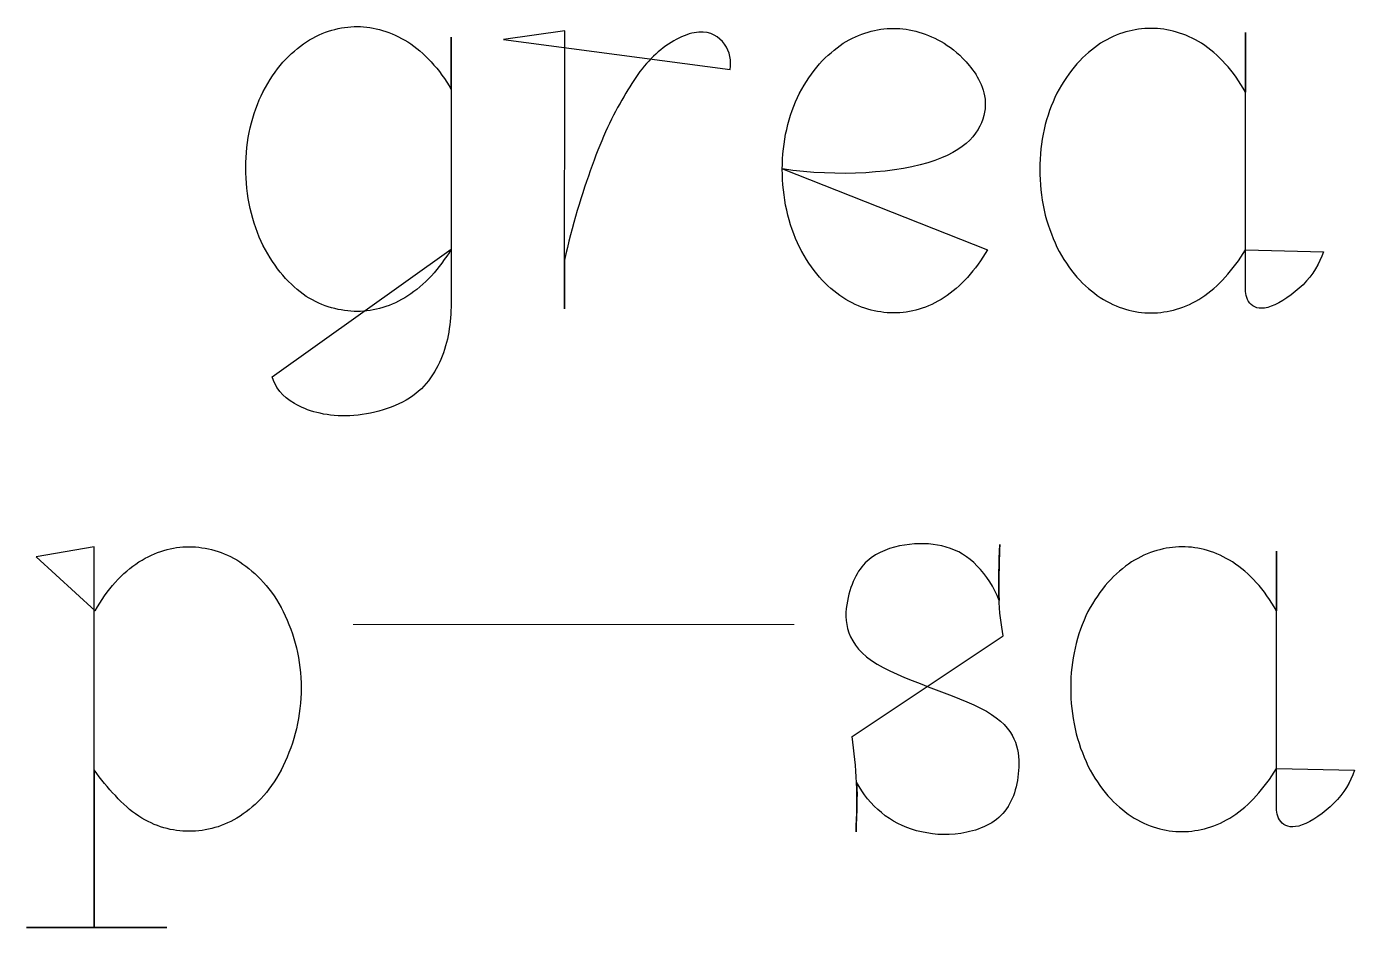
# Model space of a CAD drawing. Header units: centimetres. Extents: x -10 to 10, y -7.3 to 7.3.
# Drawn here: x -8.489 to -7.623, y 4.903 to 5.49 of the extents above; entities that cross this region are included whole.
import ezdxf

# ---------------------------------------------------------------- set-up
doc = ezdxf.new("R2010")
doc.units = ezdxf.units.CM
doc.header["$MEASUREMENT"] = 0
doc.layers.add('Layer 1', color=7, linetype='Continuous')

msp = doc.modelspace()

# ---------------------------------------------------------------- linework, layer by layer
at = {"layer": 'Layer 1', "color": 7}
for points, knots in [([(-8.32857, 5.26201), (-8.32666, 5.25516), (-8.32209, 5.24907), (-8.3141, 5.24449), (-8.3141, 5.24449), (-8.3059, 5.23973), (-8.29447, 5.23629), (-8.28058, 5.23647), (-8.28058, 5.23647), (-8.26687, 5.23666), (-8.2505, 5.24068), (-8.23904, 5.24809), (-8.23904, 5.24809), (-8.22761, 5.25531), (-8.22113, 5.266), (-8.21695, 5.27762), (-8.21695, 5.27762), (-8.21277, 5.28924), (-8.21182, 5.30201), (-8.21182, 5.3144), (-8.21182, 5.3144), (-8.21182, 5.3144), (-8.21182, 5.48339), (-8.21182, 5.48339), (-8.21182, 5.48339), (-8.21182, 5.48339), (-8.21182, 5.44929), (-8.21182, 5.44929), (-8.21182, 5.44929), (-8.21544, 5.45577), (-8.22002, 5.46186), (-8.22497, 5.4672), (-8.22497, 5.4672), (-8.22973, 5.47233), (-8.23487, 5.47673), (-8.24021, 5.48035), (-8.24021, 5.48035), (-8.24555, 5.48339), (-8.25106, 5.48625), (-8.25659, 5.48778), (-8.25659, 5.48778), (-8.26212, 5.4895), (-8.26765, 5.49027), (-8.27315, 5.49027), (-8.27315, 5.49027), (-8.28421, 5.49027), (-8.29524, 5.48723), (-8.3063, 5.48035), (-8.3063, 5.48035), (-8.31143, 5.47673), (-8.31659, 5.47233), (-8.32173, 5.46701), (-8.32173, 5.46701), (-8.32631, 5.46148), (-8.33067, 5.45518), (-8.33448, 5.44796), (-8.33448, 5.44796), (-8.3381, 5.44074), (-8.34096, 5.43272), (-8.34287, 5.42433), (-8.34287, 5.42433), (-8.34496, 5.41594), (-8.34573, 5.40718), (-8.34573, 5.39822), (-8.34573, 5.39822), (-8.34573, 5.38926), (-8.34496, 5.38031), (-8.34287, 5.37155), (-8.34287, 5.37155), (-8.34096, 5.36298), (-8.33811, 5.35459), (-8.33448, 5.34734), (-8.33448, 5.34734), (-8.33067, 5.34012), (-8.32628, 5.33345), (-8.32173, 5.3281), (-8.32173, 5.3281), (-8.31678, 5.32257), (-8.31162, 5.31802), (-8.30649, 5.31437), (-8.30649, 5.31437), (-8.30096, 5.31114), (-8.29546, 5.30847), (-8.28993, 5.30694), (-8.28993, 5.30694), (-8.28421, 5.30541), (-8.27869, 5.30448), (-8.27316, 5.30448), (-8.27316, 5.30448), (-8.26192, 5.30467), (-8.25088, 5.30771), (-8.24019, 5.31477), (-8.24019, 5.31477), (-8.23485, 5.31802), (-8.22971, 5.32258), (-8.22476, 5.32773), (-8.22476, 5.32773), (-8.22018, 5.33305), (-8.21563, 5.33897), (-8.2118, 5.34506), (-8.2118, 5.34506), (-8.2118, 5.34506), (-8.32857, 5.26201), (-8.32857, 5.26201)], [0, 0, 0, 0, 0.037037, 0.037037, 0.037037, 0.037037, 0.074074, 0.074074, 0.074074, 0.074074, 0.111111, 0.111111, 0.111111, 0.111111, 0.148148, 0.148148, 0.148148, 0.148148, 0.185185, 0.185185, 0.185185, 0.185185, 0.222222, 0.222222, 0.222222, 0.222222, 0.259259, 0.259259, 0.259259, 0.259259, 0.296296, 0.296296, 0.296296, 0.296296, 0.333333, 0.333333, 0.333333, 0.333333, 0.37037, 0.37037, 0.37037, 0.37037, 0.407407, 0.407407, 0.407407, 0.407407, 0.444444, 0.444444, 0.444444, 0.444444, 0.481481, 0.481481, 0.481481, 0.481481, 0.518519, 0.518519, 0.518519, 0.518519, 0.555556, 0.555556, 0.555556, 0.555556, 0.592593, 0.592593, 0.592593, 0.592593, 0.62963, 0.62963, 0.62963, 0.62963, 0.666667, 0.666667, 0.666667, 0.666667, 0.703704, 0.703704, 0.703704, 0.703704, 0.740741, 0.740741, 0.740741, 0.740741, 0.777778, 0.777778, 0.777778, 0.777778, 0.814815, 0.814815, 0.814815, 0.814815, 0.851852, 0.851852, 0.851852, 0.851852, 0.888889, 0.888889, 0.888889, 0.888889, 0.925926, 0.925926, 0.925926, 0.925926, 1, 1, 1, 1]), ([(-8.17789, 5.48185), (-8.17789, 5.48185), (-8.13788, 5.48757), (-8.13788, 5.48757), (-8.13788, 5.48757), (-8.13788, 5.48757), (-8.13807, 5.30622), (-8.13807, 5.30622), (-8.13807, 5.30622), (-8.13807, 5.30622), (-8.13807, 5.33805), (-8.13807, 5.33805), (-8.13807, 5.33805), (-8.13312, 5.36014), (-8.12664, 5.38149), (-8.11997, 5.39978), (-8.11997, 5.39978), (-8.11349, 5.41788), (-8.10645, 5.43235), (-8.09939, 5.44455), (-8.09939, 5.44455), (-8.09254, 5.45656), (-8.08547, 5.46646), (-8.0769, 5.47371), (-8.0769, 5.47371), (-8.06833, 5.48114), (-8.05822, 5.48609), (-8.05042, 5.48665), (-8.05042, 5.48665), (-8.04261, 5.48723), (-8.03708, 5.48342), (-8.03365, 5.47884), (-8.03365, 5.47884), (-8.03021, 5.47371), (-8.02907, 5.46797), (-8.03003, 5.46228), (-8.03003, 5.46228), (-8.03003, 5.46228), (-8.17789, 5.48185), (-8.17789, 5.48185)], [0, 0, 0, 0, 0.090909, 0.090909, 0.090909, 0.090909, 0.181818, 0.181818, 0.181818, 0.181818, 0.272727, 0.272727, 0.272727, 0.272727, 0.363636, 0.363636, 0.363636, 0.363636, 0.454545, 0.454545, 0.454545, 0.454545, 0.545455, 0.545455, 0.545455, 0.545455, 0.636364, 0.636364, 0.636364, 0.636364, 0.727273, 0.727273, 0.727273, 0.727273, 0.818182, 0.818182, 0.818182, 0.818182, 1, 1, 1, 1]), ([(-8.17789, 5.48185), (-8.17789, 5.48185), (-8.17789, 5.48185), (-8.17789, 5.48185), (-8.17789, 5.48185), (-8.17789, 5.48185), (-8.17789, 5.48185), (-8.17789, 5.48185)], [0, 0, 0, 0, 0.333333, 0.333333, 0.333333, 0.333333, 1, 1, 1, 1]), ([(-7.99596, 5.39745), (-7.95976, 5.39195), (-7.92034, 5.39459), (-7.89653, 5.40298), (-7.89653, 5.40298), (-7.8729, 5.41118), (-7.86491, 5.42489), (-7.86377, 5.43669), (-7.86377, 5.43669), (-7.86263, 5.44831), (-7.86835, 5.45783), (-7.87406, 5.46487), (-7.87406, 5.46487), (-7.87959, 5.47172), (-7.88512, 5.47593), (-7.89044, 5.47934), (-7.89044, 5.47934), (-7.90129, 5.48601), (-7.91253, 5.48905), (-7.92359, 5.48905), (-7.92359, 5.48905), (-7.93444, 5.48905), (-7.94568, 5.48601), (-7.95635, 5.47934), (-7.95635, 5.47934), (-7.96169, 5.47553), (-7.96683, 5.47135), (-7.97178, 5.466), (-7.97178, 5.466), (-7.97654, 5.46028), (-7.98093, 5.45399), (-7.98474, 5.44676), (-7.98474, 5.44676), (-7.98836, 5.4397), (-7.99122, 5.43171), (-7.99313, 5.42313), (-7.99313, 5.42313), (-7.99504, 5.41493), (-7.99599, 5.40617), (-7.99599, 5.39723), (-7.99599, 5.39723), (-7.99599, 5.38829), (-7.99504, 5.37932), (-7.99313, 5.37056), (-7.99313, 5.37056), (-7.99122, 5.36199), (-7.98837, 5.35381), (-7.98474, 5.34638), (-7.98474, 5.34638), (-7.98093, 5.33895), (-7.97654, 5.33246), (-7.97178, 5.32696), (-7.97178, 5.32696), (-7.96702, 5.32143), (-7.96188, 5.31704), (-7.95654, 5.31362), (-7.95654, 5.31362), (-7.9512, 5.31), (-7.94569, 5.30772), (-7.94016, 5.306), (-7.94016, 5.306), (-7.93463, 5.30449), (-7.92892, 5.30354), (-7.9236, 5.30354), (-7.9236, 5.30354), (-7.91236, 5.30354), (-7.90111, 5.30658), (-7.89045, 5.31362), (-7.89045, 5.31362), (-7.88513, 5.31706), (-7.87997, 5.32164), (-7.87521, 5.32677), (-7.87521, 5.32677), (-7.87045, 5.33211), (-7.86606, 5.3382), (-7.86225, 5.34468), (-7.86225, 5.34468), (-7.86225, 5.34468), (-7.99596, 5.39745), (-7.99596, 5.39745)], [0, 0, 0, 0, 0.047619, 0.047619, 0.047619, 0.047619, 0.095238, 0.095238, 0.095238, 0.095238, 0.142857, 0.142857, 0.142857, 0.142857, 0.190476, 0.190476, 0.190476, 0.190476, 0.238095, 0.238095, 0.238095, 0.238095, 0.285714, 0.285714, 0.285714, 0.285714, 0.333333, 0.333333, 0.333333, 0.333333, 0.380952, 0.380952, 0.380952, 0.380952, 0.428571, 0.428571, 0.428571, 0.428571, 0.47619, 0.47619, 0.47619, 0.47619, 0.52381, 0.52381, 0.52381, 0.52381, 0.571429, 0.571429, 0.571429, 0.571429, 0.619048, 0.619048, 0.619048, 0.619048, 0.666667, 0.666667, 0.666667, 0.666667, 0.714286, 0.714286, 0.714286, 0.714286, 0.761905, 0.761905, 0.761905, 0.761905, 0.809524, 0.809524, 0.809524, 0.809524, 0.857143, 0.857143, 0.857143, 0.857143, 0.904762, 0.904762, 0.904762, 0.904762, 1, 1, 1, 1]), ([(-7.69402, 5.34469), (-7.69783, 5.33821), (-7.70241, 5.33212), (-7.70717, 5.32678), (-7.70717, 5.32678), (-7.71193, 5.32165), (-7.71728, 5.31707), (-7.72241, 5.31363), (-7.72241, 5.31363), (-7.72775, 5.31001), (-7.73326, 5.30773), (-7.73897, 5.30601), (-7.73897, 5.30601), (-7.74431, 5.3045), (-7.74982, 5.30355), (-7.75553, 5.30355), (-7.75553, 5.30355), (-7.76656, 5.30355), (-7.77781, 5.30659), (-7.78868, 5.31363), (-7.78868, 5.31363), (-7.79381, 5.31707), (-7.79897, 5.32144), (-7.80392, 5.32697), (-7.80392, 5.32697), (-7.80868, 5.33247), (-7.81307, 5.33898), (-7.81688, 5.34639), (-7.81688, 5.34639), (-7.82032, 5.35382), (-7.82336, 5.362), (-7.82527, 5.37057), (-7.82527, 5.37057), (-7.82718, 5.37935), (-7.82813, 5.3883), (-7.82813, 5.39724), (-7.82813, 5.39724), (-7.82813, 5.40618), (-7.82718, 5.41494), (-7.82527, 5.42314), (-7.82527, 5.42314), (-7.82336, 5.43171), (-7.82051, 5.4397), (-7.81688, 5.44677), (-7.81688, 5.44677), (-7.81307, 5.45399), (-7.80868, 5.46029), (-7.80392, 5.46601), (-7.80392, 5.46601), (-7.79897, 5.47135), (-7.79381, 5.47554), (-7.78849, 5.47935), (-7.78849, 5.47935), (-7.78317, 5.4826), (-7.77746, 5.48525), (-7.77193, 5.48678), (-7.77193, 5.48678), (-7.76659, 5.48831), (-7.76108, 5.48906), (-7.75555, 5.48906), (-7.75555, 5.48906), (-7.74449, 5.48906), (-7.73346, 5.48602), (-7.72258, 5.47935), (-7.72258, 5.47935), (-7.71724, 5.47554), (-7.71192, 5.47136), (-7.70715, 5.46601), (-7.70715, 5.46601), (-7.7022, 5.46067), (-7.69781, 5.45421), (-7.694, 5.44752), (-7.694, 5.44752), (-7.694, 5.44752), (-7.694, 5.48639), (-7.694, 5.48639), (-7.694, 5.48639), (-7.694, 5.48639), (-7.694, 5.31894), (-7.694, 5.31894), (-7.694, 5.31894), (-7.694, 5.31532), (-7.69305, 5.31151), (-7.69019, 5.30902), (-7.69019, 5.30902), (-7.68752, 5.30656), (-7.68352, 5.30561), (-7.67723, 5.30788), (-7.67723, 5.30788), (-7.67114, 5.31016), (-7.66276, 5.31569), (-7.65646, 5.32198), (-7.65646, 5.32198), (-7.64998, 5.32846), (-7.6458, 5.33571), (-7.64312, 5.34349), (-7.64312, 5.34349), (-7.64312, 5.34349), (-7.69402, 5.34469), (-7.69402, 5.34469)], [0, 0, 0, 0, 0.038462, 0.038462, 0.038462, 0.038462, 0.076923, 0.076923, 0.076923, 0.076923, 0.115385, 0.115385, 0.115385, 0.115385, 0.153846, 0.153846, 0.153846, 0.153846, 0.192308, 0.192308, 0.192308, 0.192308, 0.230769, 0.230769, 0.230769, 0.230769, 0.269231, 0.269231, 0.269231, 0.269231, 0.307692, 0.307692, 0.307692, 0.307692, 0.346154, 0.346154, 0.346154, 0.346154, 0.384615, 0.384615, 0.384615, 0.384615, 0.423077, 0.423077, 0.423077, 0.423077, 0.461538, 0.461538, 0.461538, 0.461538, 0.5, 0.5, 0.5, 0.5, 0.538462, 0.538462, 0.538462, 0.538462, 0.576923, 0.576923, 0.576923, 0.576923, 0.615385, 0.615385, 0.615385, 0.615385, 0.653846, 0.653846, 0.653846, 0.653846, 0.692308, 0.692308, 0.692308, 0.692308, 0.730769, 0.730769, 0.730769, 0.730769, 0.769231, 0.769231, 0.769231, 0.769231, 0.807692, 0.807692, 0.807692, 0.807692, 0.846154, 0.846154, 0.846154, 0.846154, 0.884615, 0.884615, 0.884615, 0.884615, 0.923077, 0.923077, 0.923077, 0.923077, 1, 1, 1, 1]), ([(-7.99596, 5.39745), (-7.99596, 5.39745), (-7.99596, 5.39745), (-7.99596, 5.39745), (-7.99596, 5.39745), (-7.99596, 5.39745), (-7.99596, 5.39745), (-7.99596, 5.39745)], [0, 0, 0, 0, 0.333333, 0.333333, 0.333333, 0.333333, 1, 1, 1, 1]), ([(-7.69402, 5.34469), (-7.69402, 5.34469), (-7.69402, 5.34469), (-7.69402, 5.34469), (-7.69402, 5.34469), (-7.69402, 5.34469), (-7.69402, 5.34469), (-7.69402, 5.34469)], [0, 0, 0, 0, 0.333333, 0.333333, 0.333333, 0.333333, 1, 1, 1, 1]), ([(-8.32857, 5.26201), (-8.32857, 5.26201), (-8.32857, 5.26201), (-8.32857, 5.26201), (-8.32857, 5.26201), (-8.32857, 5.26201), (-8.32857, 5.26201), (-8.32857, 5.26201)], [0, 0, 0, 0, 0.333333, 0.333333, 0.333333, 0.333333, 1, 1, 1, 1]), ([(-7.95042, 5.02751), (-7.9491, 5.01743), (-7.94793, 5.00751), (-7.94756, 4.99722), (-7.94756, 4.99722), (-7.94698, 4.98693), (-7.94756, 4.97608), (-7.94793, 4.96523), (-7.94793, 4.96523), (-7.94774, 4.97266), (-7.94735, 4.97989), (-7.94735, 4.98523), (-7.94735, 4.98523), (-7.94716, 4.99076), (-7.94735, 4.99417), (-7.94754, 4.99761), (-7.94754, 4.99761), (-7.94354, 4.98999), (-7.93783, 4.98314), (-7.93135, 4.97779), (-7.93135, 4.97779), (-7.92468, 4.97226), (-7.91725, 4.96845), (-7.90849, 4.96599), (-7.90849, 4.96599), (-7.89973, 4.96371), (-7.88963, 4.96255), (-7.87954, 4.96427), (-7.87954, 4.96427), (-7.86943, 4.9658), (-7.85896, 4.9698), (-7.8521, 4.97723), (-7.8521, 4.97723), (-7.84543, 4.98485), (-7.84239, 4.99551), (-7.84181, 5.00752), (-7.84181, 5.00752), (-7.84144, 5.01953), (-7.84353, 5.03268), (-7.86295, 5.0439), (-7.86295, 5.0439), (-7.88256, 5.05514), (-7.91952, 5.06427), (-7.93783, 5.07703), (-7.93783, 5.07703), (-7.95611, 5.08962), (-7.95593, 5.106), (-7.95307, 5.11799), (-7.95307, 5.11799), (-7.95021, 5.13037), (-7.94526, 5.13855), (-7.93802, 5.14389), (-7.93802, 5.14389), (-7.93078, 5.14923), (-7.92164, 5.1517), (-7.91307, 5.15265), (-7.91307, 5.15265), (-7.9045, 5.1536), (-7.89651, 5.15305), (-7.88907, 5.15096), (-7.88907, 5.15096), (-7.88164, 5.14884), (-7.87478, 5.14466), (-7.86888, 5.13858), (-7.86888, 5.13858), (-7.86298, 5.13268), (-7.85782, 5.12469), (-7.85459, 5.11609), (-7.85459, 5.11609), (-7.85478, 5.11953), (-7.85496, 5.12276), (-7.85478, 5.12884), (-7.85478, 5.12884), (-7.85478, 5.13493), (-7.85441, 5.14389), (-7.85422, 5.15265), (-7.85422, 5.15265), (-7.85459, 5.14048), (-7.85517, 5.12807), (-7.85478, 5.11836), (-7.85478, 5.11836), (-7.85441, 5.10828), (-7.85327, 5.10066), (-7.85192, 5.09301), (-7.85192, 5.09301), (-7.85192, 5.09301), (-7.95042, 5.02751), (-7.95042, 5.02751)], [0, 0, 0, 0, 0.043478, 0.043478, 0.043478, 0.043478, 0.086957, 0.086957, 0.086957, 0.086957, 0.130435, 0.130435, 0.130435, 0.130435, 0.173913, 0.173913, 0.173913, 0.173913, 0.217391, 0.217391, 0.217391, 0.217391, 0.26087, 0.26087, 0.26087, 0.26087, 0.304348, 0.304348, 0.304348, 0.304348, 0.347826, 0.347826, 0.347826, 0.347826, 0.391304, 0.391304, 0.391304, 0.391304, 0.434783, 0.434783, 0.434783, 0.434783, 0.478261, 0.478261, 0.478261, 0.478261, 0.521739, 0.521739, 0.521739, 0.521739, 0.565217, 0.565217, 0.565217, 0.565217, 0.608696, 0.608696, 0.608696, 0.608696, 0.652174, 0.652174, 0.652174, 0.652174, 0.695652, 0.695652, 0.695652, 0.695652, 0.73913, 0.73913, 0.73913, 0.73913, 0.782609, 0.782609, 0.782609, 0.782609, 0.826087, 0.826087, 0.826087, 0.826087, 0.869565, 0.869565, 0.869565, 0.869565, 0.913043, 0.913043, 0.913043, 0.913043, 1, 1, 1, 1]), ([(-8.4825, 5.14448), (-8.4825, 5.14448), (-8.44459, 5.15115), (-8.44459, 5.15115), (-8.44459, 5.15115), (-8.44459, 5.15115), (-8.44459, 4.90294), (-8.44459, 4.90294), (-8.44459, 4.90294), (-8.44459, 4.90294), (-8.48877, 4.90294), (-8.48877, 4.90294), (-8.48877, 4.90294), (-8.48877, 4.90294), (-8.39733, 4.90294), (-8.39733, 4.90294), (-8.39733, 4.90294), (-8.39733, 4.90294), (-8.44459, 4.90294), (-8.44459, 4.90294), (-8.44459, 4.90294), (-8.44459, 4.90294), (-8.44459, 5.00562), (-8.44459, 5.00562), (-8.44459, 5.00562), (-8.44041, 4.99972), (-8.43583, 4.99379), (-8.43088, 4.98885), (-8.43088, 4.98885), (-8.42612, 4.98351), (-8.42096, 4.97914), (-8.41564, 4.97551), (-8.41564, 4.97551), (-8.4103, 4.9721), (-8.40479, 4.96961), (-8.39926, 4.96789), (-8.39926, 4.96789), (-8.39373, 4.96636), (-8.38823, 4.96561), (-8.3827, 4.96561), (-8.3827, 4.96561), (-8.37164, 4.96561), (-8.36021, 4.96865), (-8.34955, 4.97553), (-8.34955, 4.97553), (-8.34421, 4.97915), (-8.33889, 4.98334), (-8.33412, 4.98887), (-8.33412, 4.98887), (-8.32954, 4.9944), (-8.32499, 5.00088), (-8.32137, 5.00829), (-8.32137, 5.00829), (-8.31796, 5.01572), (-8.3147, 5.0239), (-8.3128, 5.0325), (-8.3128, 5.0325), (-8.31089, 5.04126), (-8.30976, 5.0502), (-8.30976, 5.05898), (-8.30976, 5.05898), (-8.30976, 5.06811), (-8.3109, 5.07689), (-8.3128, 5.08525), (-8.3128, 5.08525), (-8.31471, 5.09345), (-8.31796, 5.10163), (-8.32137, 5.10888), (-8.32137, 5.10888), (-8.32499, 5.1161), (-8.32957, 5.12259), (-8.33433, 5.12793), (-8.33433, 5.12793), (-8.33909, 5.13346), (-8.34444, 5.13764), (-8.34976, 5.14127), (-8.34976, 5.14127), (-8.35508, 5.14468), (-8.36061, 5.14717), (-8.36595, 5.1487), (-8.36595, 5.1487), (-8.37167, 5.15023), (-8.37719, 5.15116), (-8.38272, 5.15116), (-8.38272, 5.15116), (-8.39357, 5.15116), (-8.40481, 5.14793), (-8.41548, 5.14126), (-8.41548, 5.14126), (-8.42082, 5.13764), (-8.42614, 5.13345), (-8.43091, 5.12792), (-8.43091, 5.12792), (-8.43586, 5.12258), (-8.44025, 5.11612), (-8.44406, 5.10945), (-8.44406, 5.10945), (-8.44406, 5.10945), (-8.4825, 5.14448), (-8.4825, 5.14448)], [0, 0, 0, 0, 0.038462, 0.038462, 0.038462, 0.038462, 0.076923, 0.076923, 0.076923, 0.076923, 0.115385, 0.115385, 0.115385, 0.115385, 0.153846, 0.153846, 0.153846, 0.153846, 0.192308, 0.192308, 0.192308, 0.192308, 0.230769, 0.230769, 0.230769, 0.230769, 0.269231, 0.269231, 0.269231, 0.269231, 0.307692, 0.307692, 0.307692, 0.307692, 0.346154, 0.346154, 0.346154, 0.346154, 0.384615, 0.384615, 0.384615, 0.384615, 0.423077, 0.423077, 0.423077, 0.423077, 0.461538, 0.461538, 0.461538, 0.461538, 0.5, 0.5, 0.5, 0.5, 0.538462, 0.538462, 0.538462, 0.538462, 0.576923, 0.576923, 0.576923, 0.576923, 0.615385, 0.615385, 0.615385, 0.615385, 0.653846, 0.653846, 0.653846, 0.653846, 0.692308, 0.692308, 0.692308, 0.692308, 0.730769, 0.730769, 0.730769, 0.730769, 0.769231, 0.769231, 0.769231, 0.769231, 0.807692, 0.807692, 0.807692, 0.807692, 0.846154, 0.846154, 0.846154, 0.846154, 0.884615, 0.884615, 0.884615, 0.884615, 0.923077, 0.923077, 0.923077, 0.923077, 1, 1, 1, 1]), ([(-8.4825, 5.14448), (-8.4825, 5.14448), (-8.4825, 5.14448), (-8.4825, 5.14448), (-8.4825, 5.14448), (-8.4825, 5.14448), (-8.4825, 5.14448), (-8.4825, 5.14448)], [0, 0, 0, 0, 0.333333, 0.333333, 0.333333, 0.333333, 1, 1, 1, 1]), ([(-7.67383, 5.00655), (-7.67764, 5.00007), (-7.68222, 4.99398), (-7.68698, 4.98864), (-7.68698, 4.98864), (-7.69174, 4.98351), (-7.69709, 4.97893), (-7.70222, 4.97549), (-7.70222, 4.97549), (-7.70756, 4.97187), (-7.71307, 4.96959), (-7.71878, 4.96787), (-7.71878, 4.96787), (-7.7241, 4.96634), (-7.72963, 4.96538), (-7.73534, 4.96538), (-7.73534, 4.96538), (-7.7464, 4.96538), (-7.75764, 4.96863), (-7.76849, 4.97549), (-7.76849, 4.97549), (-7.77362, 4.9789), (-7.77878, 4.9833), (-7.78373, 4.98883), (-7.78373, 4.98883), (-7.78849, 4.99436), (-7.79288, 5.00084), (-7.79669, 5.00825), (-7.79669, 5.00825), (-7.8001, 5.01568), (-7.80317, 5.02386), (-7.80508, 5.03246), (-7.80508, 5.03246), (-7.80699, 5.04122), (-7.80794, 5.05016), (-7.80794, 5.05894), (-7.80794, 5.05894), (-7.80794, 5.06807), (-7.80699, 5.07685), (-7.80508, 5.08503), (-7.80508, 5.08503), (-7.80317, 5.09339), (-7.80032, 5.10159), (-7.79669, 5.10884), (-7.79669, 5.10884), (-7.79288, 5.11588), (-7.78849, 5.12236), (-7.78373, 5.12789), (-7.78373, 5.12789), (-7.77878, 5.13323), (-7.77362, 5.1376), (-7.7683, 5.14123), (-7.7683, 5.14123), (-7.76298, 5.14446), (-7.75745, 5.14713), (-7.75174, 5.14866), (-7.75174, 5.14866), (-7.7464, 5.15019), (-7.74089, 5.15112), (-7.73536, 5.15112), (-7.73536, 5.15112), (-7.72433, 5.15112), (-7.71327, 5.14789), (-7.70239, 5.14122), (-7.70239, 5.14122), (-7.69707, 5.1376), (-7.69173, 5.1332), (-7.68696, 5.12788), (-7.68696, 5.12788), (-7.68201, 5.12254), (-7.67762, 5.11608), (-7.67381, 5.10941), (-7.67381, 5.10941), (-7.67381, 5.10941), (-7.67381, 5.14828), (-7.67381, 5.14828), (-7.67381, 5.14828), (-7.67381, 5.14828), (-7.67381, 4.98083), (-7.67381, 4.98083), (-7.67381, 4.98083), (-7.67381, 4.97721), (-7.67286, 4.9734), (-7.67, 4.97091), (-7.67, 4.97091), (-7.66733, 4.96842), (-7.66333, 4.9675), (-7.65704, 4.96977), (-7.65704, 4.96977), (-7.65095, 4.97205), (-7.64257, 4.97758), (-7.63627, 4.98387), (-7.63627, 4.98387), (-7.62979, 4.99035), (-7.62561, 4.99758), (-7.62293, 5.00538), (-7.62293, 5.00538), (-7.62293, 5.00538), (-7.67383, 5.00655), (-7.67383, 5.00655)], [0, 0, 0, 0, 0.038462, 0.038462, 0.038462, 0.038462, 0.076923, 0.076923, 0.076923, 0.076923, 0.115385, 0.115385, 0.115385, 0.115385, 0.153846, 0.153846, 0.153846, 0.153846, 0.192308, 0.192308, 0.192308, 0.192308, 0.230769, 0.230769, 0.230769, 0.230769, 0.269231, 0.269231, 0.269231, 0.269231, 0.307692, 0.307692, 0.307692, 0.307692, 0.346154, 0.346154, 0.346154, 0.346154, 0.384615, 0.384615, 0.384615, 0.384615, 0.423077, 0.423077, 0.423077, 0.423077, 0.461538, 0.461538, 0.461538, 0.461538, 0.5, 0.5, 0.5, 0.5, 0.538462, 0.538462, 0.538462, 0.538462, 0.576923, 0.576923, 0.576923, 0.576923, 0.615385, 0.615385, 0.615385, 0.615385, 0.653846, 0.653846, 0.653846, 0.653846, 0.692308, 0.692308, 0.692308, 0.692308, 0.730769, 0.730769, 0.730769, 0.730769, 0.769231, 0.769231, 0.769231, 0.769231, 0.807692, 0.807692, 0.807692, 0.807692, 0.846154, 0.846154, 0.846154, 0.846154, 0.884615, 0.884615, 0.884615, 0.884615, 0.923077, 0.923077, 0.923077, 0.923077, 1, 1, 1, 1]), ([(-7.95042, 5.02751), (-7.95042, 5.02751), (-7.95042, 5.02751), (-7.95042, 5.02751), (-7.95042, 5.02751), (-7.95042, 5.02751), (-7.95042, 5.02751), (-7.95042, 5.02751)], [0, 0, 0, 0, 0.333333, 0.333333, 0.333333, 0.333333, 1, 1, 1, 1]), ([(-7.67383, 5.00655), (-7.67383, 5.00655), (-7.67383, 5.00655), (-7.67383, 5.00655), (-7.67383, 5.00655), (-7.67383, 5.00655), (-7.67383, 5.00655), (-7.67383, 5.00655)], [0, 0, 0, 0, 0.333333, 0.333333, 0.333333, 0.333333, 1, 1, 1, 1])]:
    msp.add_open_spline(points, degree=3, knots=knots, dxfattribs=at)
at = {"layer": 'Layer 1', "lineweight": 0}
for points, knots in [([(-8.32857, 5.26201), (-8.32666, 5.25516), (-8.32209, 5.24907), (-8.3141, 5.24449), (-8.3141, 5.24449), (-8.3059, 5.23973), (-8.29447, 5.23629), (-8.28058, 5.23647), (-8.28058, 5.23647), (-8.26687, 5.23666), (-8.2505, 5.24068), (-8.23904, 5.24809), (-8.23904, 5.24809), (-8.22761, 5.25531), (-8.22113, 5.266), (-8.21695, 5.27762), (-8.21695, 5.27762), (-8.21277, 5.28924), (-8.21182, 5.30201), (-8.21182, 5.3144), (-8.21182, 5.3144), (-8.21182, 5.3144), (-8.21182, 5.48339), (-8.21182, 5.48339), (-8.21182, 5.48339), (-8.21182, 5.48339), (-8.21182, 5.44929), (-8.21182, 5.44929), (-8.21182, 5.44929), (-8.21544, 5.45577), (-8.22002, 5.46186), (-8.22497, 5.4672), (-8.22497, 5.4672), (-8.22973, 5.47233), (-8.23487, 5.47673), (-8.24021, 5.48035), (-8.24021, 5.48035), (-8.24555, 5.48339), (-8.25106, 5.48625), (-8.25659, 5.48778), (-8.25659, 5.48778), (-8.26212, 5.4895), (-8.26765, 5.49027), (-8.27315, 5.49027), (-8.27315, 5.49027), (-8.28421, 5.49027), (-8.29524, 5.48723), (-8.3063, 5.48035), (-8.3063, 5.48035), (-8.31143, 5.47673), (-8.31659, 5.47233), (-8.32173, 5.46701), (-8.32173, 5.46701), (-8.32631, 5.46148), (-8.33067, 5.45518), (-8.33448, 5.44796), (-8.33448, 5.44796), (-8.3381, 5.44074), (-8.34096, 5.43272), (-8.34287, 5.42433), (-8.34287, 5.42433), (-8.34496, 5.41594), (-8.34573, 5.40718), (-8.34573, 5.39822), (-8.34573, 5.39822), (-8.34573, 5.38926), (-8.34496, 5.38031), (-8.34287, 5.37155), (-8.34287, 5.37155), (-8.34096, 5.36298), (-8.33811, 5.35459), (-8.33448, 5.34734), (-8.33448, 5.34734), (-8.33067, 5.34012), (-8.32628, 5.33345), (-8.32173, 5.3281), (-8.32173, 5.3281), (-8.31678, 5.32257), (-8.31162, 5.31802), (-8.30649, 5.31437), (-8.30649, 5.31437), (-8.30096, 5.31114), (-8.29546, 5.30847), (-8.28993, 5.30694), (-8.28993, 5.30694), (-8.28421, 5.30541), (-8.27869, 5.30448), (-8.27316, 5.30448), (-8.27316, 5.30448), (-8.26192, 5.30467), (-8.25088, 5.30771), (-8.24019, 5.31477), (-8.24019, 5.31477), (-8.23485, 5.31802), (-8.22971, 5.32258), (-8.22476, 5.32773), (-8.22476, 5.32773), (-8.22018, 5.33305), (-8.21563, 5.33897), (-8.2118, 5.34506)], [0, 0, 0, 0, 0.038462, 0.038462, 0.038462, 0.038462, 0.076923, 0.076923, 0.076923, 0.076923, 0.115385, 0.115385, 0.115385, 0.115385, 0.153846, 0.153846, 0.153846, 0.153846, 0.192308, 0.192308, 0.192308, 0.192308, 0.230769, 0.230769, 0.230769, 0.230769, 0.269231, 0.269231, 0.269231, 0.269231, 0.307692, 0.307692, 0.307692, 0.307692, 0.346154, 0.346154, 0.346154, 0.346154, 0.384615, 0.384615, 0.384615, 0.384615, 0.423077, 0.423077, 0.423077, 0.423077, 0.461538, 0.461538, 0.461538, 0.461538, 0.5, 0.5, 0.5, 0.5, 0.538462, 0.538462, 0.538462, 0.538462, 0.576923, 0.576923, 0.576923, 0.576923, 0.615385, 0.615385, 0.615385, 0.615385, 0.653846, 0.653846, 0.653846, 0.653846, 0.692308, 0.692308, 0.692308, 0.692308, 0.730769, 0.730769, 0.730769, 0.730769, 0.769231, 0.769231, 0.769231, 0.769231, 0.807692, 0.807692, 0.807692, 0.807692, 0.846154, 0.846154, 0.846154, 0.846154, 0.884615, 0.884615, 0.884615, 0.884615, 0.923077, 0.923077, 0.923077, 0.923077, 1, 1, 1, 1]), ([(-8.17789, 5.48185), (-8.17789, 5.48185), (-8.13788, 5.48757), (-8.13788, 5.48757), (-8.13788, 5.48757), (-8.13788, 5.48757), (-8.13807, 5.30622), (-8.13807, 5.30622), (-8.13807, 5.30622), (-8.13807, 5.30622), (-8.13807, 5.33805), (-8.13807, 5.33805), (-8.13807, 5.33805), (-8.13312, 5.36014), (-8.12664, 5.38149), (-8.11997, 5.39978), (-8.11997, 5.39978), (-8.11349, 5.41788), (-8.10645, 5.43235), (-8.09939, 5.44455), (-8.09939, 5.44455), (-8.09254, 5.45656), (-8.08547, 5.46646), (-8.0769, 5.47371), (-8.0769, 5.47371), (-8.06833, 5.48114), (-8.05822, 5.48609), (-8.05042, 5.48665), (-8.05042, 5.48665), (-8.04261, 5.48723), (-8.03708, 5.48342), (-8.03365, 5.47884), (-8.03365, 5.47884), (-8.03021, 5.47371), (-8.02907, 5.46797), (-8.03003, 5.46228)], [0, 0, 0, 0, 0.1, 0.1, 0.1, 0.1, 0.2, 0.2, 0.2, 0.2, 0.3, 0.3, 0.3, 0.3, 0.4, 0.4, 0.4, 0.4, 0.5, 0.5, 0.5, 0.5, 0.6, 0.6, 0.6, 0.6, 0.7, 0.7, 0.7, 0.7, 0.8, 0.8, 0.8, 0.8, 1, 1, 1, 1]), ([(-8.17789, 5.48185), (-8.17789, 5.48185), (-8.17789, 5.48185), (-8.17789, 5.48185), (-8.17789, 5.48185), (-8.17789, 5.48185), (-8.17789, 5.48185), (-8.17789, 5.48185)], [0, 0, 0, 0, 0.333333, 0.333333, 0.333333, 0.333333, 1, 1, 1, 1]), ([(-7.99596, 5.39745), (-7.95976, 5.39195), (-7.92034, 5.39459), (-7.89653, 5.40298), (-7.89653, 5.40298), (-7.8729, 5.41118), (-7.86491, 5.42489), (-7.86377, 5.43669), (-7.86377, 5.43669), (-7.86263, 5.44831), (-7.86835, 5.45783), (-7.87406, 5.46487), (-7.87406, 5.46487), (-7.87959, 5.47172), (-7.88512, 5.47593), (-7.89044, 5.47934), (-7.89044, 5.47934), (-7.90129, 5.48601), (-7.91253, 5.48905), (-7.92359, 5.48905), (-7.92359, 5.48905), (-7.93444, 5.48905), (-7.94568, 5.48601), (-7.95635, 5.47934), (-7.95635, 5.47934), (-7.96169, 5.47553), (-7.96683, 5.47135), (-7.97178, 5.466), (-7.97178, 5.466), (-7.97654, 5.46028), (-7.98093, 5.45399), (-7.98474, 5.44676), (-7.98474, 5.44676), (-7.98836, 5.4397), (-7.99122, 5.43171), (-7.99313, 5.42313), (-7.99313, 5.42313), (-7.99504, 5.41493), (-7.99599, 5.40617), (-7.99599, 5.39723), (-7.99599, 5.39723), (-7.99599, 5.38829), (-7.99504, 5.37932), (-7.99313, 5.37056), (-7.99313, 5.37056), (-7.99122, 5.36199), (-7.98837, 5.35381), (-7.98474, 5.34638), (-7.98474, 5.34638), (-7.98093, 5.33895), (-7.97654, 5.33246), (-7.97178, 5.32696), (-7.97178, 5.32696), (-7.96702, 5.32143), (-7.96188, 5.31704), (-7.95654, 5.31362), (-7.95654, 5.31362), (-7.9512, 5.31), (-7.94569, 5.30772), (-7.94016, 5.306), (-7.94016, 5.306), (-7.93463, 5.30449), (-7.92892, 5.30354), (-7.9236, 5.30354), (-7.9236, 5.30354), (-7.91236, 5.30354), (-7.90111, 5.30658), (-7.89045, 5.31362), (-7.89045, 5.31362), (-7.88513, 5.31706), (-7.87997, 5.32164), (-7.87521, 5.32677), (-7.87521, 5.32677), (-7.87045, 5.33211), (-7.86606, 5.3382), (-7.86225, 5.34468)], [0, 0, 0, 0, 0.05, 0.05, 0.05, 0.05, 0.1, 0.1, 0.1, 0.1, 0.15, 0.15, 0.15, 0.15, 0.2, 0.2, 0.2, 0.2, 0.25, 0.25, 0.25, 0.25, 0.3, 0.3, 0.3, 0.3, 0.35, 0.35, 0.35, 0.35, 0.4, 0.4, 0.4, 0.4, 0.45, 0.45, 0.45, 0.45, 0.5, 0.5, 0.5, 0.5, 0.55, 0.55, 0.55, 0.55, 0.6, 0.6, 0.6, 0.6, 0.65, 0.65, 0.65, 0.65, 0.7, 0.7, 0.7, 0.7, 0.75, 0.75, 0.75, 0.75, 0.8, 0.8, 0.8, 0.8, 0.85, 0.85, 0.85, 0.85, 0.9, 0.9, 0.9, 0.9, 1, 1, 1, 1]), ([(-7.69402, 5.34469), (-7.69783, 5.33821), (-7.70241, 5.33212), (-7.70717, 5.32678), (-7.70717, 5.32678), (-7.71193, 5.32165), (-7.71728, 5.31707), (-7.72241, 5.31363), (-7.72241, 5.31363), (-7.72775, 5.31001), (-7.73326, 5.30773), (-7.73897, 5.30601), (-7.73897, 5.30601), (-7.74431, 5.3045), (-7.74982, 5.30355), (-7.75553, 5.30355), (-7.75553, 5.30355), (-7.76656, 5.30355), (-7.77781, 5.30659), (-7.78868, 5.31363), (-7.78868, 5.31363), (-7.79381, 5.31707), (-7.79897, 5.32144), (-7.80392, 5.32697), (-7.80392, 5.32697), (-7.80868, 5.33247), (-7.81307, 5.33898), (-7.81688, 5.34639), (-7.81688, 5.34639), (-7.82032, 5.35382), (-7.82336, 5.362), (-7.82527, 5.37057), (-7.82527, 5.37057), (-7.82718, 5.37935), (-7.82813, 5.3883), (-7.82813, 5.39724), (-7.82813, 5.39724), (-7.82813, 5.40618), (-7.82718, 5.41494), (-7.82527, 5.42314), (-7.82527, 5.42314), (-7.82336, 5.43171), (-7.82051, 5.4397), (-7.81688, 5.44677), (-7.81688, 5.44677), (-7.81307, 5.45399), (-7.80868, 5.46029), (-7.80392, 5.46601), (-7.80392, 5.46601), (-7.79897, 5.47135), (-7.79381, 5.47554), (-7.78849, 5.47935), (-7.78849, 5.47935), (-7.78317, 5.4826), (-7.77746, 5.48525), (-7.77193, 5.48678), (-7.77193, 5.48678), (-7.76659, 5.48831), (-7.76108, 5.48906), (-7.75555, 5.48906), (-7.75555, 5.48906), (-7.74449, 5.48906), (-7.73346, 5.48602), (-7.72258, 5.47935), (-7.72258, 5.47935), (-7.71724, 5.47554), (-7.71192, 5.47136), (-7.70715, 5.46601), (-7.70715, 5.46601), (-7.7022, 5.46067), (-7.69781, 5.45421), (-7.694, 5.44752), (-7.694, 5.44752), (-7.694, 5.44752), (-7.694, 5.48639), (-7.694, 5.48639), (-7.694, 5.48639), (-7.694, 5.48639), (-7.694, 5.31894), (-7.694, 5.31894), (-7.694, 5.31894), (-7.694, 5.31532), (-7.69305, 5.31151), (-7.69019, 5.30902), (-7.69019, 5.30902), (-7.68752, 5.30656), (-7.68352, 5.30561), (-7.67723, 5.30788), (-7.67723, 5.30788), (-7.67114, 5.31016), (-7.66276, 5.31569), (-7.65646, 5.32198), (-7.65646, 5.32198), (-7.64998, 5.32846), (-7.6458, 5.33571), (-7.64312, 5.34349)], [0, 0, 0, 0, 0.04, 0.04, 0.04, 0.04, 0.08, 0.08, 0.08, 0.08, 0.12, 0.12, 0.12, 0.12, 0.16, 0.16, 0.16, 0.16, 0.2, 0.2, 0.2, 0.2, 0.24, 0.24, 0.24, 0.24, 0.28, 0.28, 0.28, 0.28, 0.32, 0.32, 0.32, 0.32, 0.36, 0.36, 0.36, 0.36, 0.4, 0.4, 0.4, 0.4, 0.44, 0.44, 0.44, 0.44, 0.48, 0.48, 0.48, 0.48, 0.52, 0.52, 0.52, 0.52, 0.56, 0.56, 0.56, 0.56, 0.6, 0.6, 0.6, 0.6, 0.64, 0.64, 0.64, 0.64, 0.68, 0.68, 0.68, 0.68, 0.72, 0.72, 0.72, 0.72, 0.76, 0.76, 0.76, 0.76, 0.8, 0.8, 0.8, 0.8, 0.84, 0.84, 0.84, 0.84, 0.88, 0.88, 0.88, 0.88, 0.92, 0.92, 0.92, 0.92, 1, 1, 1, 1]), ([(-7.99596, 5.39745), (-7.99596, 5.39745), (-7.99596, 5.39745), (-7.99596, 5.39745), (-7.99596, 5.39745), (-7.99596, 5.39745), (-7.99596, 5.39745), (-7.99596, 5.39745)], [0, 0, 0, 0, 0.333333, 0.333333, 0.333333, 0.333333, 1, 1, 1, 1]), ([(-7.69402, 5.34469), (-7.69402, 5.34469), (-7.69402, 5.34469), (-7.69402, 5.34469), (-7.69402, 5.34469), (-7.69402, 5.34469), (-7.69402, 5.34469), (-7.69402, 5.34469)], [0, 0, 0, 0, 0.333333, 0.333333, 0.333333, 0.333333, 1, 1, 1, 1]), ([(-8.32857, 5.26201), (-8.32857, 5.26201), (-8.32857, 5.26201), (-8.32857, 5.26201), (-8.32857, 5.26201), (-8.32857, 5.26201), (-8.32857, 5.26201), (-8.32857, 5.26201)], [0, 0, 0, 0, 0.333333, 0.333333, 0.333333, 0.333333, 1, 1, 1, 1]), ([(-7.95042, 5.02751), (-7.9491, 5.01743), (-7.94793, 5.00751), (-7.94756, 4.99722), (-7.94756, 4.99722), (-7.94698, 4.98693), (-7.94756, 4.97608), (-7.94793, 4.96523), (-7.94793, 4.96523), (-7.94774, 4.97266), (-7.94735, 4.97989), (-7.94735, 4.98523), (-7.94735, 4.98523), (-7.94716, 4.99076), (-7.94735, 4.99417), (-7.94754, 4.99761), (-7.94754, 4.99761), (-7.94354, 4.98999), (-7.93783, 4.98314), (-7.93135, 4.97779), (-7.93135, 4.97779), (-7.92468, 4.97226), (-7.91725, 4.96845), (-7.90849, 4.96599), (-7.90849, 4.96599), (-7.89973, 4.96371), (-7.88963, 4.96255), (-7.87954, 4.96427), (-7.87954, 4.96427), (-7.86943, 4.9658), (-7.85896, 4.9698), (-7.8521, 4.97723), (-7.8521, 4.97723), (-7.84543, 4.98485), (-7.84239, 4.99551), (-7.84181, 5.00752), (-7.84181, 5.00752), (-7.84144, 5.01953), (-7.84353, 5.03268), (-7.86295, 5.0439), (-7.86295, 5.0439), (-7.88256, 5.05514), (-7.91952, 5.06427), (-7.93783, 5.07703), (-7.93783, 5.07703), (-7.95611, 5.08962), (-7.95593, 5.106), (-7.95307, 5.11799), (-7.95307, 5.11799), (-7.95021, 5.13037), (-7.94526, 5.13855), (-7.93802, 5.14389), (-7.93802, 5.14389), (-7.93078, 5.14923), (-7.92164, 5.1517), (-7.91307, 5.15265), (-7.91307, 5.15265), (-7.9045, 5.1536), (-7.89651, 5.15305), (-7.88907, 5.15096), (-7.88907, 5.15096), (-7.88164, 5.14884), (-7.87478, 5.14466), (-7.86888, 5.13858), (-7.86888, 5.13858), (-7.86298, 5.13268), (-7.85782, 5.12469), (-7.85459, 5.11609), (-7.85459, 5.11609), (-7.85478, 5.11953), (-7.85496, 5.12276), (-7.85478, 5.12884), (-7.85478, 5.12884), (-7.85478, 5.13493), (-7.85441, 5.14389), (-7.85422, 5.15265), (-7.85422, 5.15265), (-7.85459, 5.14048), (-7.85517, 5.12807), (-7.85478, 5.11836), (-7.85478, 5.11836), (-7.85441, 5.10828), (-7.85327, 5.10066), (-7.85192, 5.09301)], [0, 0, 0, 0, 0.045455, 0.045455, 0.045455, 0.045455, 0.090909, 0.090909, 0.090909, 0.090909, 0.136364, 0.136364, 0.136364, 0.136364, 0.181818, 0.181818, 0.181818, 0.181818, 0.227273, 0.227273, 0.227273, 0.227273, 0.272727, 0.272727, 0.272727, 0.272727, 0.318182, 0.318182, 0.318182, 0.318182, 0.363636, 0.363636, 0.363636, 0.363636, 0.409091, 0.409091, 0.409091, 0.409091, 0.454545, 0.454545, 0.454545, 0.454545, 0.5, 0.5, 0.5, 0.5, 0.545455, 0.545455, 0.545455, 0.545455, 0.590909, 0.590909, 0.590909, 0.590909, 0.636364, 0.636364, 0.636364, 0.636364, 0.681818, 0.681818, 0.681818, 0.681818, 0.727273, 0.727273, 0.727273, 0.727273, 0.772727, 0.772727, 0.772727, 0.772727, 0.818182, 0.818182, 0.818182, 0.818182, 0.863636, 0.863636, 0.863636, 0.863636, 0.909091, 0.909091, 0.909091, 0.909091, 1, 1, 1, 1]), ([(-8.4825, 5.14448), (-8.4825, 5.14448), (-8.44459, 5.15115), (-8.44459, 5.15115), (-8.44459, 5.15115), (-8.44459, 5.15115), (-8.44459, 4.90294), (-8.44459, 4.90294), (-8.44459, 4.90294), (-8.44459, 4.90294), (-8.48877, 4.90294), (-8.48877, 4.90294), (-8.48877, 4.90294), (-8.48877, 4.90294), (-8.39733, 4.90294), (-8.39733, 4.90294), (-8.39733, 4.90294), (-8.39733, 4.90294), (-8.44459, 4.90294), (-8.44459, 4.90294), (-8.44459, 4.90294), (-8.44459, 4.90294), (-8.44459, 5.00562), (-8.44459, 5.00562), (-8.44459, 5.00562), (-8.44041, 4.99972), (-8.43583, 4.99379), (-8.43088, 4.98885), (-8.43088, 4.98885), (-8.42612, 4.98351), (-8.42096, 4.97914), (-8.41564, 4.97551), (-8.41564, 4.97551), (-8.4103, 4.9721), (-8.40479, 4.96961), (-8.39926, 4.96789), (-8.39926, 4.96789), (-8.39373, 4.96636), (-8.38823, 4.96561), (-8.3827, 4.96561), (-8.3827, 4.96561), (-8.37164, 4.96561), (-8.36021, 4.96865), (-8.34955, 4.97553), (-8.34955, 4.97553), (-8.34421, 4.97915), (-8.33889, 4.98334), (-8.33412, 4.98887), (-8.33412, 4.98887), (-8.32954, 4.9944), (-8.32499, 5.00088), (-8.32137, 5.00829), (-8.32137, 5.00829), (-8.31796, 5.01572), (-8.3147, 5.0239), (-8.3128, 5.0325), (-8.3128, 5.0325), (-8.31089, 5.04126), (-8.30976, 5.0502), (-8.30976, 5.05898), (-8.30976, 5.05898), (-8.30976, 5.06811), (-8.3109, 5.07689), (-8.3128, 5.08525), (-8.3128, 5.08525), (-8.31471, 5.09345), (-8.31796, 5.10163), (-8.32137, 5.10888), (-8.32137, 5.10888), (-8.32499, 5.1161), (-8.32957, 5.12259), (-8.33433, 5.12793), (-8.33433, 5.12793), (-8.33909, 5.13346), (-8.34444, 5.13764), (-8.34976, 5.14127), (-8.34976, 5.14127), (-8.35508, 5.14468), (-8.36061, 5.14717), (-8.36595, 5.1487), (-8.36595, 5.1487), (-8.37167, 5.15023), (-8.37719, 5.15116), (-8.38272, 5.15116), (-8.38272, 5.15116), (-8.39357, 5.15116), (-8.40481, 5.14793), (-8.41548, 5.14126), (-8.41548, 5.14126), (-8.42082, 5.13764), (-8.42614, 5.13345), (-8.43091, 5.12792), (-8.43091, 5.12792), (-8.43586, 5.12258), (-8.44025, 5.11612), (-8.44406, 5.10945)], [0, 0, 0, 0, 0.04, 0.04, 0.04, 0.04, 0.08, 0.08, 0.08, 0.08, 0.12, 0.12, 0.12, 0.12, 0.16, 0.16, 0.16, 0.16, 0.2, 0.2, 0.2, 0.2, 0.24, 0.24, 0.24, 0.24, 0.28, 0.28, 0.28, 0.28, 0.32, 0.32, 0.32, 0.32, 0.36, 0.36, 0.36, 0.36, 0.4, 0.4, 0.4, 0.4, 0.44, 0.44, 0.44, 0.44, 0.48, 0.48, 0.48, 0.48, 0.52, 0.52, 0.52, 0.52, 0.56, 0.56, 0.56, 0.56, 0.6, 0.6, 0.6, 0.6, 0.64, 0.64, 0.64, 0.64, 0.68, 0.68, 0.68, 0.68, 0.72, 0.72, 0.72, 0.72, 0.76, 0.76, 0.76, 0.76, 0.8, 0.8, 0.8, 0.8, 0.84, 0.84, 0.84, 0.84, 0.88, 0.88, 0.88, 0.88, 0.92, 0.92, 0.92, 0.92, 1, 1, 1, 1]), ([(-8.4825, 5.14448), (-8.4825, 5.14448), (-8.4825, 5.14448), (-8.4825, 5.14448), (-8.4825, 5.14448), (-8.4825, 5.14448), (-8.4825, 5.14448), (-8.4825, 5.14448)], [0, 0, 0, 0, 0.333333, 0.333333, 0.333333, 0.333333, 1, 1, 1, 1]), ([(-7.67383, 5.00655), (-7.67764, 5.00007), (-7.68222, 4.99398), (-7.68698, 4.98864), (-7.68698, 4.98864), (-7.69174, 4.98351), (-7.69709, 4.97893), (-7.70222, 4.97549), (-7.70222, 4.97549), (-7.70756, 4.97187), (-7.71307, 4.96959), (-7.71878, 4.96787), (-7.71878, 4.96787), (-7.7241, 4.96634), (-7.72963, 4.96538), (-7.73534, 4.96538), (-7.73534, 4.96538), (-7.7464, 4.96538), (-7.75764, 4.96863), (-7.76849, 4.97549), (-7.76849, 4.97549), (-7.77362, 4.9789), (-7.77878, 4.9833), (-7.78373, 4.98883), (-7.78373, 4.98883), (-7.78849, 4.99436), (-7.79288, 5.00084), (-7.79669, 5.00825), (-7.79669, 5.00825), (-7.8001, 5.01568), (-7.80317, 5.02386), (-7.80508, 5.03246), (-7.80508, 5.03246), (-7.80699, 5.04122), (-7.80794, 5.05016), (-7.80794, 5.05894), (-7.80794, 5.05894), (-7.80794, 5.06807), (-7.80699, 5.07685), (-7.80508, 5.08503), (-7.80508, 5.08503), (-7.80317, 5.09339), (-7.80032, 5.10159), (-7.79669, 5.10884), (-7.79669, 5.10884), (-7.79288, 5.11588), (-7.78849, 5.12236), (-7.78373, 5.12789), (-7.78373, 5.12789), (-7.77878, 5.13323), (-7.77362, 5.1376), (-7.7683, 5.14123), (-7.7683, 5.14123), (-7.76298, 5.14446), (-7.75745, 5.14713), (-7.75174, 5.14866), (-7.75174, 5.14866), (-7.7464, 5.15019), (-7.74089, 5.15112), (-7.73536, 5.15112), (-7.73536, 5.15112), (-7.72433, 5.15112), (-7.71327, 5.14789), (-7.70239, 5.14122), (-7.70239, 5.14122), (-7.69707, 5.1376), (-7.69173, 5.1332), (-7.68696, 5.12788), (-7.68696, 5.12788), (-7.68201, 5.12254), (-7.67762, 5.11608), (-7.67381, 5.10941), (-7.67381, 5.10941), (-7.67381, 5.10941), (-7.67381, 5.14828), (-7.67381, 5.14828), (-7.67381, 5.14828), (-7.67381, 5.14828), (-7.67381, 4.98083), (-7.67381, 4.98083), (-7.67381, 4.98083), (-7.67381, 4.97721), (-7.67286, 4.9734), (-7.67, 4.97091), (-7.67, 4.97091), (-7.66733, 4.96842), (-7.66333, 4.9675), (-7.65704, 4.96977), (-7.65704, 4.96977), (-7.65095, 4.97205), (-7.64257, 4.97758), (-7.63627, 4.98387), (-7.63627, 4.98387), (-7.62979, 4.99035), (-7.62561, 4.99758), (-7.62293, 5.00538)], [0, 0, 0, 0, 0.04, 0.04, 0.04, 0.04, 0.08, 0.08, 0.08, 0.08, 0.12, 0.12, 0.12, 0.12, 0.16, 0.16, 0.16, 0.16, 0.2, 0.2, 0.2, 0.2, 0.24, 0.24, 0.24, 0.24, 0.28, 0.28, 0.28, 0.28, 0.32, 0.32, 0.32, 0.32, 0.36, 0.36, 0.36, 0.36, 0.4, 0.4, 0.4, 0.4, 0.44, 0.44, 0.44, 0.44, 0.48, 0.48, 0.48, 0.48, 0.52, 0.52, 0.52, 0.52, 0.56, 0.56, 0.56, 0.56, 0.6, 0.6, 0.6, 0.6, 0.64, 0.64, 0.64, 0.64, 0.68, 0.68, 0.68, 0.68, 0.72, 0.72, 0.72, 0.72, 0.76, 0.76, 0.76, 0.76, 0.8, 0.8, 0.8, 0.8, 0.84, 0.84, 0.84, 0.84, 0.88, 0.88, 0.88, 0.88, 0.92, 0.92, 0.92, 0.92, 1, 1, 1, 1]), ([(-7.95042, 5.02751), (-7.95042, 5.02751), (-7.95042, 5.02751), (-7.95042, 5.02751), (-7.95042, 5.02751), (-7.95042, 5.02751), (-7.95042, 5.02751), (-7.95042, 5.02751)], [0, 0, 0, 0, 0.333333, 0.333333, 0.333333, 0.333333, 1, 1, 1, 1]), ([(-7.67383, 5.00655), (-7.67383, 5.00655), (-7.67383, 5.00655), (-7.67383, 5.00655), (-7.67383, 5.00655), (-7.67383, 5.00655), (-7.67383, 5.00655), (-7.67383, 5.00655)], [0, 0, 0, 0, 0.333333, 0.333333, 0.333333, 0.333333, 1, 1, 1, 1])]:
    msp.add_open_spline(points, degree=3, knots=knots, dxfattribs=at)
msp.add_open_spline([(-8.27581, 5.10048), (-8.27581, 5.10048), (-7.98834, 5.10048), (-7.98834, 5.10048)], degree=3, dxfattribs=at)

doc.saveas('drawing.dxf')
